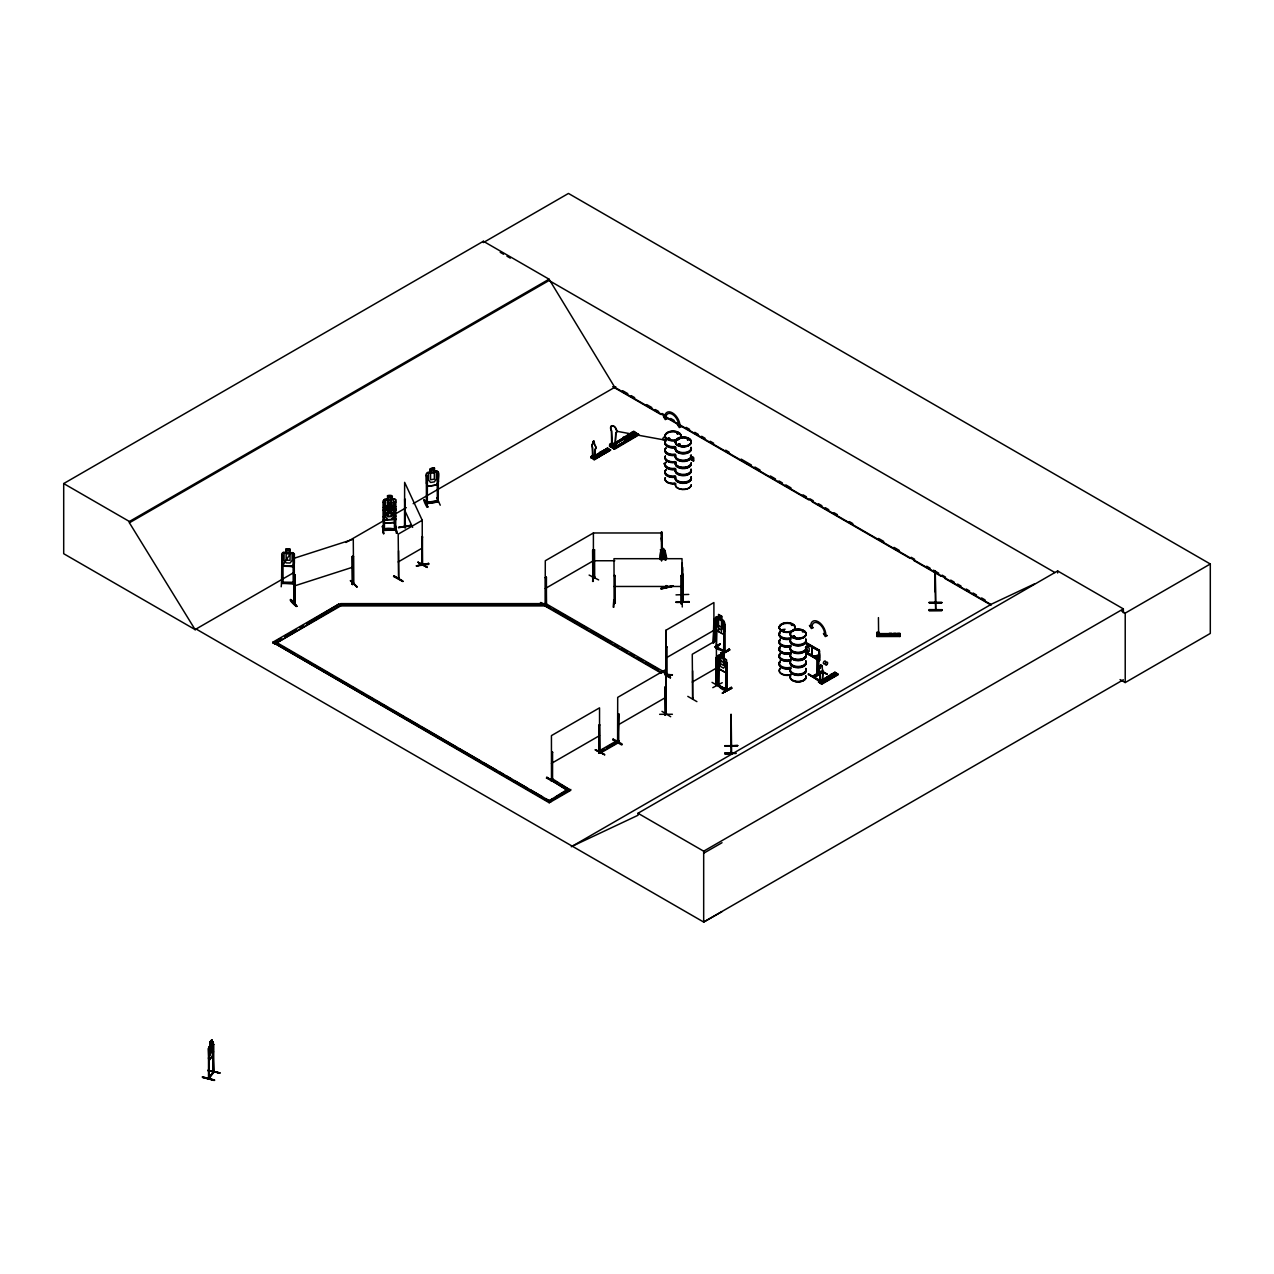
<?xml version="1.0" encoding="UTF-8"?>
<svg xmlns="http://www.w3.org/2000/svg" width="1274" height="1274" viewBox="0 0 1274 1274"><rect width="100%" height="100%" fill="white"/><g stroke="black" fill="none" stroke-linecap="round" stroke-linejoin="round"><path stroke-width="1.5" d="M713.902 642.367L713.902 602.554L665.808 630.327L665.808 697.372L617.699 725.145M672.401 674.71L665.108 674.726M681.877 571.707L681.909 569.032L682.163 571.676M682.418 584.209L682.211 578.476M676.016 594.878L688.756 594.432M682.211 579.129L682.259 563.012L682.275 566.611M594.066 441.138L594.799 445.199A2.835 1.64 60 0 1 595.229 449.069L594.799 457.764L592.506 456.697L593.875 456.363L592.537 456.777L592.378 447.445A2.835 1.64 60 0 1 592.808 444.037L593.668 440.772M594.799 445.199L594.926 445.12A2.835 1.64 60 0 1 595.34 449.005L594.926 457.684L592.283 456.012L592.283 458.035M822.797 673.261L822.383 681.94L822.797 673.261A2.835 1.64 60 0 0 822.383 669.376L822.256 666.222M612.635 444.642L611.647 444.546L611.424 430.899A4.252 2.484 59.5 0 1 611.424 425.994A4.252 2.484 59.5 0 1 615.708 428.414A4.252 2.484 59.5 0 1 615.708 433.335L615.087 446.362L615.899 433.224A4.252 2.484 59.5 0 0 615.899 428.319A4.252 2.484 59.5 0 0 611.6 425.882A4.252 2.484 59.5 0 0 611.6 430.787L612.316 444.881L613.431 443.352M877.404 632.716L877.706 632.971M286.156 552.582L283.162 552.359L281.825 553.617L281.665 583.428L281.793 555.353L282.939 555.4L283.051 583.428L281.697 582.075M281.825 562.789L283.115 566.229L292.94 566.468L294.374 563.108M282.939 555.4L281.761 555.607M281.188 586.788L281.92 579.431M282.955 582.473L294.39 582.537L281.888 582.409M286.013 549.126L286.013 552.534L284.054 553.728L284.054 560.098L286.14 562.901L290.042 563.028L292.128 560.369L292.128 553.983L290.042 552.789L290.201 549.174L286.013 549.126L290.042 549.365M286.013 552.454L286.156 549.158M352.277 556.451L352.5 584.447L353.455 584.225L353.503 556.34L352.277 556.451L352.452 584.511L353.615 584.081L353.28 539.252L293.848 558.346L294.007 603.271L294.23 553.983L292.893 552.677L290.058 552.709M293.084 555.99L294.262 555.767L293.084 555.99L293.211 583.842L292.956 582.744M292.924 566.548L282.844 565.481L290.822 552.725L294.374 554.079L294.374 563.251M294.358 554.015L292.893 552.677M294.405 583.094L294.023 587.346L295.027 583.619M666.716 586.581C665.999 584.893 666.78 586.311 666.7 586.295M806.028 642.876L819.214 650.393M592.299 456.347L593.509 455.837L592.888 456.984M611.584 444.308L612.651 444.18M613.558 444.1L613.144 443.432M820.265 680.491L819.835 671.685A2.835 1.64 60 0 1 820.376 668.213L820.52 665.219M820.822 680.268L819.994 680.635M820.886 680.523L821.3 680.475M208.395 1057.866L209.047 1060.621L212.901 1055.366L213.459 1051.337M715.542 646.157C714.188 650.887 726.037 639.134 716.689 645.918M716.084 646.045L716.418 647.749L716.721 646.412M718.839 684.695C715.59 683.74 723.951 693.056 726.865 689.25L726.148 688.868L726.865 689.25M718.074 684.265L718.504 684.982M723.982 651.571L724.906 652.049L724.826 624.324L724.014 623.862L723.696 651.826M724.205 650.616L724.922 651.141L723.696 650.807M718.839 657.973L718.616 685.985L718.839 665.904M725.782 689.043L726.562 690.588L726.578 660.728C726.1 654.056 725.527 679.934 726.467 669.901M725.702 690.11L725.782 662.289L726.913 662.576L727.008 690.397L718.026 685.285L718.026 665.442M202.566 1077.533C238.955 1086.037 177.978 1070.287 214.255 1080.495M202.773 1077.231L214.478 1080.145M402.823 580.96L393.777 575.768L402.791 581.406M687.801 696.368L696.894 701.624M818.704 650.616C818.035 647.877 821.204 654.199 819.532 660.633L806.394 652.941M818.338 649.995L819.596 651.269L806.076 643.864M818.752 659.852L818.895 651.014L818.577 674.472L817.781 674.01M410.929 525.764L398.619 527.691M682.641 594.751L682.131 594.608M682.434 572.456L682.275 570.402L682.434 602.315L682.848 600.484M682.291 601.662L682.689 594.974L682.975 601.567M627.572 438.766C625.98 435.565 623.273 440.852 627.429 438.957C626.999 434.944 622.636 440.501 627.429 438.67M661.493 557.232L662.193 554.556L661.556 557.327M666.382 674.026L666.031 675.204L666.923 674.679L666.62 646.73L666.382 675.554C661.079 669.567 678.723 682.721 665.378 675.379M666.302 674.599L666.557 673.484M666.302 712.516C664.853 713.122 667.847 713.456 665.283 713.95M602.777 452.111L602.554 453.289L601.392 452.429M602.984 452.381L601.392 452.62L603.255 452.573M677.864 433.208L677.195 433.877M677.593 433.256L677.688 432.985M677.195 433.303L678.357 433.701M678.676 445.056L679.058 443.814L680.3 444.658M679.934 444.323L679.679 445.279L678.071 444.881M687.355 439.721L688.661 439.514M687.785 439.912L688.135 438.973M782.077 630.821C781.679 628.305 782.252 631.506 783.813 629.977M782.204 629.85L783.383 629.77M791.52 625.375L792.157 625.375M795.103 636.92L793.909 635.885L793.256 636.968M803.05 631.729L802.254 631.665M829.103 677.418L829.517 676.303M889.809 634.022L889.65 634.134M731.069 745.194L731.18 746.946L731.69 745.274M731.053 751.819L731.626 753.491L731.18 718.44M935.116 601.933L935.259 603.621L935.769 601.933M935.259 575.1L935.689 610.166L935.259 570.848L935.259 592.06M592.856 456.793L593.493 455.853L592.426 455.917L592.426 457.955M611.998 444.913L613.399 444.116M209.063 1046.83C206.834 1053.184 211.803 1038.995 213.395 1042.291M663.834 463.513L663.834 463.895M540.765 602.841L549.89 608.128L540.367 603.143M540.765 602.459C557.98 612.89 548.568 604.895 540.319 603.239M555.958 782.969L546.498 778.032M546.896 777.347C574.606 792.635 529.745 768.111 554.461 782.045M621.808 745.019C607.348 737.248 612.523 737.694 622.285 744.175M670.331 677.657L665.808 674.615M808.608 673.93C837.289 690.651 788.924 663.181 817.685 679.631M817.191 679.902L817.669 679.074M293.896 601.885L294.963 601.615M294.66 602.634L294.055 603.223L295.058 602.889L295.058 575.115L293.848 575.227L295.058 575.115M352.165 584.256L353.615 583.062L352.388 583.46M352.277 583.205L352.564 584.447M682.928 602.22L682.864 573.794M611.6 444.196L615.278 446.25M405.164 525.987L404.861 527.691L405.228 525.971M422.665 537.102L421.837 537.405L422.108 565.385L422.363 536.45L422.602 565.194L421.853 563.235L422.522 564.286M421.837 564.398L422.108 564.908M422.777 563.841L421.79 564.079M819.564 659.598L809.675 653.896M670.411 677.704L665.856 674.886M213.427 1071.991L208.474 1078.664L209.414 1077.103M212.917 1072.597L213.427 1070.972M213.984 1072.055L213.491 1044.202L212.981 1072.66M731.117 753.332L731.18 751.74M724.492 631.49L723.473 634.436L716.45 630.471L715.622 626.49L716.45 630.471M612.826 444.467L613.686 443.798M437.03 484.789L438.352 481.19M426.392 483.149L427.634 486.349L437.125 484.884L438.527 481.269M290.599 599.879L296.364 606.551C285.71 597.888 291.013 596.885 296.969 606.344M290.631 599.433L296.874 606.297M394.43 519.41L384.732 519.744L383.347 516.543L384.652 519.951L394.43 519.41L395.864 515.922M383.363 519.696L384.668 523.104L394.446 522.563L395.72 518.996M394.446 522.563L395.864 518.996M394.414 512.658L395.832 509.106L394.414 512.658L384.621 513.151L383.331 509.807M426.042 503.533L427.284 503.644M437.237 500.746C437.826 503.835 435.835 499.886 438.367 500.618M436.998 501.845L438.367 501.637M294.23 563.092L292.829 566.42L283.226 566.038L281.984 562.694M812.605 676.605L818.625 673.086M424.369 499.583L427.746 506.638L427.061 507.323C421.439 497.624 424.385 497.306 427.746 507.211M424.338 500.029L427.666 507.084M382.471 526.098L383.649 533.965L382.55 526.051M382.439 526.544L383.57 533.408M723.696 651.922L724.078 650.616M723.584 651.81L724.014 631.793M593.302 580.848L592.601 581.438L593.222 574.064M593.19 581.342L593.238 577.17L593.302 581.438M613.702 599.688L613.893 607.157M613.192 607.125L613.813 599.783M546.419 577.329L545.288 577.616L546.419 577.329L546.419 605.214C546.546 601.71 544.508 606.918 546.196 604.863M594.687 577.154C594.114 574.574 590.515 579.447 593.827 577.791L593.397 549.842L592.585 550.32L592.808 578.332L593.811 577.743M551.945 780.452L551.339 779.322L552.343 778.732M551.753 752.679L552.566 752.217L551.753 752.679L552.056 779.799M599.927 752.727L599.544 724.731L598.732 725.209L599.13 753.205L599.943 751.612L599.051 752.138M666.206 714.475L664.885 714.698M819.564 651.221L808.034 644.628M398.603 577.998L398.141 577.727M422.554 564.159L422.427 563.235M716.307 640.376L692.26 654.263L692.642 698.63M816.937 657.066L816.873 674.535L817.765 674.933L817.685 657.368L816.682 656.779L818.067 657.145L818.067 655.983L817.064 655.409L817.064 656.572M817.064 655.409L818.497 656.97M816.968 674.487L817.781 674.854M818.418 674.487L818.322 655.839L817.319 655.266M668.993 438.813C669.264 436.17 666.429 441.059 669.901 438.782M668.133 438.606L669.535 438.272M678.325 444.562L679.806 444.435L678.676 444.292M688.247 439.626L687.355 439.498M784.02 630.662L783.144 629.547M791.52 625.12L792.444 625.375M793.686 635.901L792.715 636.92M793.256 636.172L794.721 637.08L793.686 636.14M393.618 513.215L391.548 516.066L387.662 516.288L385.576 513.661M391.564 519.298L393.65 516.448L393.618 506.845L391.548 505.826M210.003 1041.941L211.787 1039.759L212.44 1049.728L210.067 1055.652L209.223 1054.028L210.003 1041.941L210.003 1045.365M210.337 1042.18L211.739 1039.95M210.337 1043.326L211.341 1040.842M208.984 1050.222L208.872 1078.775L213.921 1072.119M213.889 1044.314L213.029 1044.823M208.952 1060.43L212.774 1055.334M219.845 1073.011L207.885 1070.494L219.876 1073.042M212.981 1071.944L209.446 1077.294M383.076 530.175L395.752 529.506M436.998 501.112L426.424 502.768C426.551 505.762 425.15 501.112 427.411 502.306M426.169 503.517C426.583 503.103 443.209 501.892 437.157 501.112M667.082 586.088L667.098 587.203L666.541 586.454M430.437 468.721C441.409 467.892 426.217 466.284 430.564 472.224L427.65 472.479L426.36 473.912L426.424 503.787M427.682 472.558L426.392 473.992L426.519 483.101M593.302 576.899L594.544 576.596L594.687 577.87L594.544 549.842L593.397 549.842L594.544 549.842M615.246 602.618L614.036 602.299M682.116 602.618L680.905 602.299M808.544 674.424L817.223 679.838M819.835 680.73L823.354 682.705L823.354 681.51L823.115 682.338L819.739 680.268L819.739 682.291M716.673 685.285L715.861 685.285L716.307 657.257L716.673 685.285L716.625 657.432M661.7 550.941L662.289 550.272L663.276 551.833M383.363 507.466L384.684 506.081L394.399 505.619L395.848 506.67M383.506 507.498L384.684 506.081M383.378 510.619L384.684 509.234L394.399 508.788L395.736 509.966M387.503 495.729L387.646 499.328L384.652 499.281L383.331 500.65L383.267 530.494L395.688 529.809L395.832 499.934L394.367 498.803L391.532 499.058L391.532 495.634C380.671 497.083 395.8 492.385 391.659 498.93M208.872 1077.756L209.047 1078.648M281.65 583.126L294.214 583.508M546.371 605.182L546.1 577.154M593.716 577.839L593.811 576.74L593.047 577.233M666.939 673.691L665.745 674.551M598.732 752.982L599.544 752.504L599.544 707.85L551.435 735.624L551.483 780.198M599.481 752.504L598.621 752.966L599.799 752.759M599.799 751.756L598.78 752.902M618.782 740.799C616.059 741.309 620.581 740.051 618.32 741.548L618.511 713.774L618.654 742.551L600.611 752.966L598.732 751.963M617.699 740.974L618.925 740.942M617.603 742.009L617.699 697.372L665.808 669.598M618.654 741.691L616.903 740.672L598.86 751.087L600.611 752.106L618.941 741.707L617.922 742.248L618.83 713.95M666.206 713.36L664.901 713.759M666.127 714.459L666.238 685.81L665.315 687.132L665.315 714.905L665.713 713.265M404.606 527.086L405.403 526.926M422.251 565.353L422.235 520.286L404.638 482.352L404.527 527.022L405.403 527.547M384.493 529.092L384.366 530.398L384.286 529.427M395.832 528.79C392.296 529.013 397.392 527.579 395.832 529.793M213.554 1072.644L212.806 1041.622M208.984 1077.995L209.382 1050.317M552.566 780.086L552.566 752.217M667.719 438.367L668.595 437.953M669.79 438.941L668.993 439.164M677.927 433.733L677.449 433.733M783.94 630.534L782.14 630.662M803.161 631.936L803.177 631.426M828.944 676.749L830.234 676.558M830.584 677.099L829.294 677.306M430.564 472.224L428.542 473.689L428.542 480.059L430.564 482.48L434.338 481.891L436.361 478.849L436.361 472.479L434.338 471.651L434.307 468.147M594.417 577.918L593.525 577.536M681.001 603.637L681.001 602.252L682.02 602.331M681.988 603.621L680.873 603.605L680.873 575.561L682.02 575.561L680.873 575.561M609.466 446.33L609.72 444.196L612.173 442.763M610.007 446.648L614.641 449.196L638.8 434.944L633.863 431.408L614.291 443.479M605.867 448.989C612.157 454.229 603.382 446.171 608.335 449.021L591.582 458.162L607.873 448.751M609.784 449.865L607.523 448.034M610.294 450.136L594.401 459.787L591.232 457.669L591.232 456.458L593.127 455.646L591.232 456.458M631.156 437.858L613.033 448.305L638.449 434.323L633.863 431.775L614.546 443.177M612.539 442.954L610.087 444.403L610.087 445.852L613.925 448.018L613.925 446.585L616.743 445.327L614.291 446.776L614.323 448.814M819.883 680.173L819.883 682.211C821.81 684.632 820.918 676.988 818.688 680.714L818.449 682.068L834.964 672.29L833.323 673.484M834.996 672.688L818.672 682.052L821.937 684.074L838.228 674.663L834.964 672.529L819.293 682.418M819.453 682.689L835.553 672.863L819.501 682.673M837.639 674.328L820.886 683.485M821.73 683.819L820.87 683.469L837.4 673.914M387.535 506.017L385.576 507.291L385.592 516.91L387.678 519.521M385.592 510.524L387.678 509.266L387.678 505.858M398.587 550.814L398.651 579.033M393.523 576.485L402.823 581.533M418.175 562.264L426.997 567.041M398.635 578.555L398.189 534.172L422.235 520.286M417.983 562.296L427.204 567.392M692.658 670.904L692.674 699.092M712.039 682.37L721.084 687.562M692.61 697.642L692.706 697.626M611.52 443.384C612.253 451.123 609.529 440.836 613.049 444.292M622.699 438.001C636.124 443.893 616.186 438.718 625.152 436.552L629.706 439.482L625.152 436.552M627.334 435.262C640.758 441.17 620.82 435.995 629.786 433.813L634.341 436.759L629.786 433.813M631.41 432.857C644.851 438.75 624.913 433.574 633.863 431.408M610.087 445.852L612.921 444.164L612.921 447.206L612.698 444.292L611.313 443.511M614.785 443.75L634.755 432.268L633.863 431.775M615.071 443.893L633.194 433.447M628.671 436.679L610.644 446.76M613.033 448.305L637.557 433.829L638.497 434.561L614.036 448.878M613.734 448.703L638.433 433.988M721.418 633.274L721.61 616.075L721.61 619.498M724.492 651.332L724.492 652.352L724.492 622.381L723.536 620.581L716.529 616.855M593.047 578.253L592.904 550.495L593.716 550.034M598.637 579.909L589.114 575.068M593.397 577.616L592.904 578.269M666.62 646.73L665.808 647.861L666.923 646.905M713.106 642.829L713.902 619.419L714.22 642.542M713.408 643.02L714.22 619.61M715.94 619.26L716.768 619.737L715.94 619.26L715.94 641.093M724.826 624.324L723.696 624.053M717.055 646.061L720.113 644.278M716.545 647.017L723.919 650.855L715.924 646.969M715.781 648.148L719.189 649.533L714.618 646.889M599.178 753.125L599.051 725.384L599.847 724.906M618.511 713.774L618.017 714.427M665.458 714.873L664.996 686.941L666.238 685.81M729.254 649.055L729.747 649.915L720.288 654.868L729.269 649.055L720.415 654.868M720.288 654.868L729.333 649.581M720.781 655.091L729.747 649.851M718.026 657.511L718.52 658.164M726.913 662.576L725.782 662.289M546.466 778.127L546.96 777.251M595.245 749.956L604.832 754.829L595.754 749.653M612.73 739.86L613.224 739M661.97 711.354L670.681 716.721M551.435 780.277L552.566 780.022M617.699 742.009L618.83 741.723L618.161 742.169M712.787 687.657L722.247 682.705M725.989 689.107L718.616 685.269L726.594 689.521M731.356 687.307L722.358 693.12L731.833 688.135L722.422 693.008L731.372 687.339L731.833 688.167L722.485 693.12M196.18 629.053L195.193 629.627L63.7 553.712L63.7 483.563L483.372 241.264L549.062 279.197L614.769 387.28L990.965 604.481M63.7 483.563L129.407 521.496L549.062 279.197M722.024 911.579L703.678 922.058L196.085 629.006L195.097 629.579L129.407 522.786L549.062 280.503L1054.936 572.567M195.097 629.579L294.294 572.313M345.987 542.469L383.888 520.572M395.943 513.613L406.279 507.641M413.174 503.676L615.756 386.723M592.808 441.537L592.92 443.957A2.835 1.64 60 0 0 592.506 447.365L592.999 456.251M398.189 561.945L422.235 548.059M599.974 452.381C608.861 456.379 595.643 452.811 601.631 451.426L604.64 453.401L601.631 451.426M603.112 450.821L604.752 449.626L607.762 451.601L604.752 449.626M595.898 458.449L595.898 457.255L594.003 459.548L610.564 450.152L607.523 448.273L590.993 457.828L608.096 448.607M591.423 458.099L607.523 448.273M550.989 780.054L569.032 791.329L550.989 780.054L552.757 779.035L570.784 790.31L549.237 802.763L272.747 642.255L338.948 604.035L340.699 605.054L544.794 605.054L661.62 672.497M272.747 643.131L281.236 638.226M284.628 636.267L296.508 629.404M299.916 627.445L303.308 625.486M306.7 623.527L338.948 604.035M593.35 458.481L593.222 456.251M591.47 456.602L594.018 459.038L595.898 457.255M340.699 605.054L274.499 644.134M609.943 449.658L593.429 459.213L610.533 449.993M593.859 459.484L610.517 449.77M279.691 645.106L276.251 643.131L340.699 605.914L544.794 605.914L661.62 673.357M690.54 459.325L693.597 460.965L693.597 457.557L690.54 455.901M661.429 532.978L593.397 532.978L545.288 560.751L545.208 605.453M545.288 588.524L593.397 560.751L614.785 560.751M544.794 605.054L546.546 604.035L666.796 673.468M665.808 658.101L713.902 630.327M717.788 664.789L718.584 668.786L717.692 655.68L718.743 654.947L725.591 659.024M723.616 657.878L723.712 654.406L724.986 666.318L723.521 668.197L720.75 666.589L719.269 663.006L719.269 656.636L720.75 656.349L720.845 652.877M551.435 763.397L599.544 735.624M692.26 682.036L716.307 668.149M600.5 751.007L603.78 749.112M607.061 747.217L616.903 741.548L618.654 742.551M550.989 780.914L552.757 779.895M809.293 644.66L812.239 647.415L812.143 655.489L809.293 654.916M552.518 798.846L549.237 800.725L567.28 789.45L567.28 790.31M555.798 796.951L565.64 791.265M272.747 642.255L549.237 801.887L570.784 789.45M814.612 656.078L816.841 657.368C817.319 662.273 811.156 652.081 817.685 657.655L818.688 657.066L816.809 657.113M817.319 656.428L818.322 657.002M818.338 660.314L819.628 660.362L818.242 659.422M820.249 665.792L820.376 668.213M819.835 671.685L820.504 681.128M812.175 676.462L821.698 670.952M817.51 673.962L812.685 676.16M821.252 672.497L813.688 677.322L821.316 672.99M821.252 672.879L813.799 677.322M814.182 677.593L823.163 672.306M822.192 671.828L827.208 674.137L822.192 671.255M818.688 680.714L820.583 679.902M827.431 676.876L829.087 675.682L832.097 677.657L829.087 675.682M830.568 674.838C839.439 678.835 826.221 675.268 832.209 673.882L835.218 675.857L832.209 673.882M821.459 683.294L823.354 681.51M821.284 683.708L837.974 674.026L834.964 672.29M838.021 674.408L821.539 683.867L821.459 682.323M571.293 846.764L991.952 603.908L1034.568 583.858M572.281 846.207L637.987 815.28L637.987 813.258L1057.643 570.959L1123.35 608.892L1123.35 612.826M637.987 813.258L703.678 851.191L1123.35 608.892M1121.789 611.154L1125.213 613.128L1210.3 564L1210.3 633.433L1125.213 682.561L1120.053 679.583M1123.35 679.775L703.678 922.058L703.678 851.191M703.678 853.214L722.024 842.719M405.403 527.643L404.638 499.233L405.371 499.806M293.928 602.921L294.851 602.666M294.979 602.968L294.851 574.893M353.28 582.887L352.388 583.763M545.909 603.908L545.75 604.529M545.686 605.612L545.606 577.807M666.382 713.647L665.713 714.284L665.808 630.327M677.688 433.845L677.306 433.478M793.033 636.22L794.673 636.745M665.761 714.22L664.901 714.778M817.51 674.902L817.876 657.543M352.5 556.674L353.503 556.34M350.382 580.769L357.261 586.964L350.971 580.514M293.848 586.12L353.28 567.01M820.552 665.139L821.889 665.585M427.284 502.641L427.523 503.564M438.24 501.956L438.352 472.081M612.03 443.957L612.38 444.037M662.289 550.272L666.573 557.471M666.509 557.455L665.06 550.607L665.697 559.525M665.936 559.812L662.066 554.588M661.302 589.002C697.754 580.514 636.044 594.003 673.038 586.183M679.631 445.12L677.959 444.722M782.714 629.483L783.813 629.802M718.616 618.033L717.119 618.32L717.119 624.706L718.616 628.289L721.418 629.866L722.899 627.971L722.899 621.585L721.418 619.61M383.394 529.443C409.336 531.178 382.869 525.366 383.394 530.446M384.461 530.414L384.366 502.338L383.219 502.386L384.366 502.338M394.542 528.567L394.685 529.888M416.359 565.863L428.653 563.442L416.375 565.927L428.828 564.366L428.637 563.427M434.307 471.571C440.82 468.673 438.192 477.75 438.383 481.269M427.746 472.67L437.03 471.237M427.284 475.568L426.169 475.743L427.395 475.823L427.3 503.692L427.124 502.274L436.998 500.825M437.125 474.055L438.352 474.119L437.125 474.055L437.38 502.083M427.634 486.349L437.125 484.884M426.28 503.771L438.352 501.892M806.808 651.762L809.181 651.428L809.181 648.243L806.808 645.154M613.941 602.268L615.278 602.873M595.324 749.813L604.322 754.542M678.739 443.973L679.934 444.148M783.176 630.678L782.363 630.773M890.223 634.07L891.418 634.595L890.223 634.93M438.176 500.618L438.176 501.637M391.564 502.482L387.519 502.513L391.675 502.274L391.691 508.852M387.662 507.179L391.548 506.956M391.564 510.189L387.678 510.412L387.678 516.782L391.564 516.575L391.532 500.284L387.646 500.475L387.662 513.549L391.548 513.342M394.43 522.483L384.668 523.104M724.46 652.288L715.542 647.272M726.084 689.887L726.084 672.019M394.319 498.994L384.732 499.472L383.474 500.682L383.522 519.76M394.51 501.829L395.688 502.036L394.51 501.829L394.414 529.873M387.646 506.845L391.532 506.654M384.716 512.944L394.303 512.466M395.354 525.461L396.994 533.233M682.131 574.701L682.052 569.032L682.068 595.627M682.211 565.417L682.402 570.481M682.259 571.214L682.354 568.841M676.287 601.822C715.59 601.073 649.342 603.223 689.043 601.662M661.429 560.751L661.62 531.911L661.747 560.767M662.034 536.163L662.05 552.693M661.509 537.739L661.668 539.38M661.668 539.3L661.461 541.37M662.114 543.377L661.668 542.708L662.114 551.308M660.282 549.858C662.209 548.696 658.451 556.467 660.282 559.668M615.135 575.561L613.988 575.561L615.135 575.561L615.278 603.335M682.275 606.997L682.195 599.64M614.116 602.252L614.132 603.669L615.278 602.315M680.873 603.335L682.147 603.335M665.108 674.312L672.401 674.87L665.108 674.487M672.401 714.268L659.645 714.316M613.988 586.47L682.02 586.47M929.096 602.363L941.852 602.395M929.096 602.602L941.852 602.618M340.699 604.481L544.794 604.481M941.852 609.689L929.096 609.609L929.096 610.58L941.852 610.58L941.852 609.593M929.096 610.071L941.852 610.198M929.096 610.549L941.852 610.469M876.926 632.414L879.267 632.414L879.267 636.076M876.735 633.114L879.267 632.605M876.91 633.608L899.954 633.608M876.91 633.783L899.954 633.783M876.91 634.086L899.954 634.086M876.91 634.261L899.954 634.213M876.926 634.675L899.954 634.563M876.926 634.866L879.267 634.866M876.926 634.978L877.133 632.207L876.926 636.538L899.97 636.49M876.926 635.583L899.97 635.71M876.926 636.013L899.97 636.013L876.926 636.236M731.18 735.385L731.037 714.188L731.053 753.332M725.033 745.688L737.789 745.688M725.033 745.959L737.789 745.545L725.033 746.134M725.033 753.014L735.958 752.918M725.033 753.396L735.958 753.491M725.033 753.874L732.311 753.794L725.033 753.905L725.033 752.918M283.226 552.566L292.829 552.868M819.166 660.808L818.242 660.139M350.477 580.641L356.752 587.043M808.019 646.109L808.226 647.351L805.455 647.526L808.321 652.145L805.885 649.199M681.893 602.252L682.02 603.653L682.02 558.697L613.988 558.697L614.132 603.637M615.008 603.255L613.988 603.589M890.478 634.054L891.386 634.739L890 634.882M793.909 636.013L794.785 637.239L792.794 636.793M616.791 431.265L663.228 439.769M436.791 497.608L440.247 505.205M830.011 676.303L830.584 677.29L828.944 677.099M219.638 1072.851L207.885 1070.494M207.933 1070.351L219.59 1072.851M404.893 527.627L405.068 499.153M395.434 525.923L397.058 533.296M294.963 602.634L294.66 601.631M716.084 647.065L724.779 652.017M716.307 647.654L716.768 629.643M819.532 650.329L806.394 642.733M819.182 660.696L819.214 650.504M682.386 602.22L682.179 595.038M391.564 509.059L393.65 510.078M391.532 499.137L393.618 500.172L393.618 506.558L391.532 509.393L387.646 509.584L385.56 506.956L385.56 500.571L387.503 499.137M613.813 445.136L616.377 446.585L616.377 445.136M611.52 446.426L612.921 447.206M721.61 616.075L718.52 614.45L718.616 631.697M721.418 619.498L723.505 620.677M718.616 619.164L721.418 620.741M718.616 625.55L721.418 627.127M715.733 647.909L718.759 649.644M552.566 779.003L552.104 779.831L552.247 752.026M417.952 562.248L427.22 567.456M398.189 577.807L398.953 578.014M1210.3 564L568.459 193.441L483.372 242.57L483.372 241.264M500.204 252.3L503.58 254.243M506.956 256.185L510.317 258.128M622.62 390.688L627.779 393.65M631.203 395.641L634.643 397.631M646.666 404.559L651.826 407.537M655.266 409.527L658.69 411.502M662.13 413.493L665.569 415.483M670.713 418.445L674.153 420.436M686.176 427.379L689.616 429.354M694.776 432.332L698.2 434.323M701.64 436.297L705.079 438.288M710.223 441.266L713.663 443.241M725.686 450.184L729.126 452.174M741.149 459.118L751.453 465.058M754.893 467.048L760.037 470.026M770.356 475.966L775.5 478.944M778.94 480.935L782.379 482.91M785.819 484.9L790.963 487.878M802.986 494.822L806.426 496.796M809.866 498.787L813.29 500.762M818.449 503.74L821.889 505.73M825.313 507.705L828.753 509.696M833.913 512.674L837.352 514.648M849.376 521.592L852.8 523.582M878.566 538.456L883.726 541.434M894.029 547.374L899.189 550.352M911.213 557.295L914.652 559.286M926.676 566.229L930.1 568.204M933.539 570.195L938.699 573.157M942.123 575.147L945.563 577.138M950.722 580.1L954.146 582.091M957.586 584.081L961.026 586.056M966.186 589.034L969.61 591.009M973.049 592.999L976.489 594.99M981.633 597.952L985.073 599.943M612.698 386.675L660.856 414.48M666.015 417.458L808.767 499.87M812.207 501.845L910.225 558.442M913.665 560.433L941.183 576.326M944.623 578.3L991.061 605.118M690.444 455.965L693.406 457.669L693.406 460.854M690.444 459.15L693.597 460.965M603.112 450.582L606.121 452.318M806.076 652.177L817.574 658.817M818.338 659.263L819.214 659.757M806.028 653.021L817.574 659.757M833.323 673.245L836.333 674.981M822.256 671.653L826.842 674.28M827.431 676.637L830.441 678.373M723.712 654.406L720.654 652.75L720.75 656.349M717.676 658.929L726.578 664.041M718.775 668.643L725.591 672.576L718.584 668.786M549.986 606.886L546.546 604.911L544.794 605.914L544.794 603.621L340.699 603.621L340.699 605.914M553.41 608.876L587.776 628.703M591.216 630.694L611.823 642.59M615.262 644.58L618.702 646.571M622.142 648.546L627.286 651.524M630.726 653.498L634.165 655.489M637.589 657.48L642.749 660.442M646.189 662.432L658.212 669.376M661.652 671.366L666.796 674.328M554.381 780.851L557.662 782.746M560.942 784.641L569.144 789.37M283.131 647.096L295.138 654.024M298.578 656.014L310.601 662.958M314.025 664.932L332.928 675.841M336.352 677.816L348.375 684.759M351.815 686.75L356.959 689.712M360.399 691.702L363.823 693.677M367.262 695.668L372.422 698.646M375.846 700.62L379.286 702.611M382.71 704.586L387.869 707.564M391.309 709.554L403.317 716.482M406.756 718.472L418.78 725.416M422.204 727.39L456.554 747.217M459.994 749.208L480.601 761.104M484.024 763.078L496.048 770.022M499.488 771.996L502.912 773.987M506.351 775.962L511.495 778.94M514.935 780.93L526.958 787.858M530.382 789.848L542.406 796.791M545.845 798.766L550.989 801.744L276.251 642.255L276.251 643.131M821.252 665.203L822.224 666.62M394.335 505.746L395.72 506.797M394.383 498.882L395.832 499.934M281.793 583.412L294.374 583.795L294.262 563.697M666.764 586.566L666.143 585.53M592.76 456.602L592.888 455.519M662.098 554.763L665.888 559.859M665.06 550.607L663.276 548.409L662.512 558.426M663.611 549.54L664.598 552.008L663.611 550.671M682.211 586.613L682.275 588.317M434.434 471.428L434.434 468.02M430.437 472.144L430.405 468.641M404.638 510.126L412.633 527.372M661.047 588.126L672.799 585.706M389.717 503.262L389.653 503.756M208.904 1060.589L208.395 1048.757M395.864 509.823L394.399 508.788M391.691 505.778L387.551 505.746M664.996 713.663L665.219 714.953M395.258 525.429L396.357 533.344M682.211 586.82L682.211 590.228L681.972 587.792M682.211 568.841L682.275 570.481M666.254 674.965L666.254 647.192M661.62 531.911L661.62 535.526M661.493 531.911L661.524 539.38M594.544 577.616L593.397 577.87L593.397 532.978M661.509 537.771L661.524 540.128M1125.213 613.128L1125.213 682.561M1057.643 570.959L1057.643 572.981M941.852 602.793L929.096 602.793M899.97 636.538L899.954 633.369L897.613 633.369L897.613 636.076M896.052 636.076L896.052 633.369L893.711 633.369L893.711 636.076M891.641 636.06L891.641 633.369L889.3 633.369L889.3 636.06M878.439 617.619L878.614 634.914M820.345 679.759L820.345 680.969M818.927 680.857L818.927 681.813M814.866 655.935L814.866 657.527M812.048 647.495L812.048 655.362M806.808 646.874L806.808 650.058M724.396 622.445L724.396 631.554M718.711 614.562L718.711 617.97L716.577 616.648L715.526 617.396L715.638 641.268M718.202 684.265L718.345 685.938M717.788 655.632L717.708 685.571M716.45 619.912L716.37 685.476M682.625 567.249L682.641 595.77M664.869 560.003L664.869 555.225L663.34 553.155L663.34 559.525M663.467 548.568L663.467 551.976M618.32 740.528L618.208 742.201M616.743 445.327L616.743 447.142M616.903 740.672L616.903 741.548M600.611 752.106L600.611 752.966M595.659 457.111L595.659 458.083M549.237 801.887L549.237 802.763M213.268 1042.259L213.268 1051.369M211.787 1039.759L211.739 1043.358M208.522 1048.789L208.522 1078.6M129.407 521.496L129.407 522.786M664.295 439.466A1.593 0.908 -60.4 0 1 662.91 439.243A1.593 0.908 -60.4 0 1 663.913 437.141A1.593 0.908 -60.4 0 1 665.124 437.715M665.745 440.947A1.593 0.908 -60.4 0 1 665.745 438.431M675.093 455.073A8.074 4.65 0 0 1 666.605 453.401A8.074 4.65 0 0 1 666.015 448.241M675.077 461.618A7.978 4.602 0 0 1 665.315 455.981M675.093 447.397A8.074 4.65 0 0 1 666.605 445.741A8.074 4.65 0 0 1 666.015 440.581M675.093 454.675A8.074 4.65 0 0 1 666.605 453.003A8.074 4.65 0 0 1 666.015 447.843M675.093 447.015A8.074 4.65 0 0 1 666.605 445.343A8.074 4.65 0 0 1 666.015 440.183M675.061 447.795A7.963 4.586 0 0 1 665.315 442.158M675.061 446.505A7.963 4.586 0 0 1 665.315 440.884M675.061 455.455A7.963 4.586 0 0 1 665.315 449.818M675.061 454.165A7.963 4.586 0 0 1 665.315 448.544M675.077 461.952A7.978 4.602 0 0 1 665.315 456.315M675.093 476.906A8.074 4.65 0 0 1 666.605 475.25A8.074 4.65 0 0 1 666.015 470.074M675.061 462.542A7.915 4.57 0 0 1 665.362 456.952M675.061 483.244A7.915 4.57 0 0 1 665.362 477.654M675.077 462.175A7.978 4.602 0 0 1 665.315 456.538M675.093 469.246A8.074 4.65 0 0 1 666.605 467.59A8.074 4.65 0 0 1 666.015 462.414M675.093 476.508A8.074 4.65 0 0 1 666.605 474.852A8.074 4.65 0 0 1 666.015 469.692M675.093 468.848A8.074 4.65 0 0 1 666.605 467.192A8.074 4.65 0 0 1 666.015 462.032M675.061 469.628A7.963 4.586 0 0 1 665.315 464.007M675.061 468.338A7.963 4.586 0 0 1 665.315 462.717M675.061 477.288A7.963 4.586 0 0 1 665.315 471.667M675.061 476.014A7.963 4.586 0 0 1 665.315 470.377M675.061 483.69A7.963 4.586 0 0 1 665.315 478.068M675.077 483.451A7.978 4.602 0 0 1 665.315 477.814M789.243 646.651A8.074 4.65 0 0 1 780.755 644.994A8.074 4.65 0 0 1 780.182 639.819M791.138 646.571A7.947 4.586 0 0 1 781.551 645.838A7.947 4.586 0 0 1 780.277 640.312M791.122 652.527A7.931 4.57 0 0 1 781.551 651.81A7.931 4.57 0 0 1 780.293 646.284M791.122 631.856A7.931 4.57 0 0 1 779.274 628.289A7.931 4.57 0 0 1 789.864 623.591A7.931 4.57 0 0 1 792.762 631.124M791.138 652.75A7.978 4.602 0 0 1 781.519 652.017A7.978 4.602 0 0 1 780.261 646.459M791.122 652.973A7.931 4.57 0 0 1 781.551 652.256A7.931 4.57 0 0 1 780.293 646.73M789.243 638.991A8.074 4.65 0 0 1 780.755 637.318A8.074 4.65 0 0 1 780.182 632.159M781.456 631.203A8.074 4.65 0 0 1 783.128 630.455M791.138 645.281A7.947 4.586 0 0 1 781.551 644.548A7.947 4.586 0 0 1 780.277 639.022M791.138 638.911A7.947 4.586 0 0 1 781.551 638.178A7.947 4.586 0 0 1 780.277 632.637M789.243 646.252A8.074 4.65 0 0 1 780.755 644.596A8.074 4.65 0 0 1 780.182 639.437M789.243 638.592A8.074 4.65 0 0 1 780.755 636.936A8.074 4.65 0 0 1 780.182 631.761M781.456 630.805A8.074 4.65 0 0 1 783.128 630.057M791.138 637.621A7.947 4.586 0 0 1 781.551 636.889A7.947 4.586 0 0 1 780.277 631.363M781.551 630.407A7.947 4.586 0 0 1 785.102 629.229M789.243 668.5A8.074 4.65 0 0 1 780.755 666.828A8.074 4.65 0 0 1 780.182 661.668M791.138 668.404A7.947 4.586 0 0 1 781.551 667.687A7.947 4.586 0 0 1 780.277 662.146M791.122 674.376A7.931 4.57 0 0 1 781.551 673.643A7.931 4.57 0 0 1 780.293 668.117M791.122 653.689A7.931 4.57 0 0 1 781.551 652.973A7.931 4.57 0 0 1 780.293 647.447M791.122 674.822A7.931 4.57 0 0 1 781.551 674.089A7.931 4.57 0 0 1 780.293 668.579M791.138 653.291A7.978 4.602 0 0 1 781.519 652.575A7.978 4.602 0 0 1 780.261 647.017M789.243 660.824A8.074 4.65 0 0 1 780.755 659.168A8.074 4.65 0 0 1 780.182 654.008M791.138 667.13A7.947 4.586 0 0 1 781.551 666.398A7.947 4.586 0 0 1 780.277 660.872M791.138 660.744A7.947 4.586 0 0 1 781.551 660.012A7.947 4.586 0 0 1 780.277 654.486M789.243 668.102A8.074 4.65 0 0 1 780.755 666.429A8.074 4.65 0 0 1 780.182 661.27M789.243 660.442A8.074 4.65 0 0 1 780.755 658.769A8.074 4.65 0 0 1 780.182 653.61M791.138 659.47A7.947 4.586 0 0 1 781.551 658.738A7.947 4.586 0 0 1 780.277 653.196M825.042 663.228A1.593 0.924 -60 0 1 823.418 663.483A1.593 0.924 -60 0 1 824.294 661.27A1.593 0.924 -60 0 1 825.616 661.779M805.789 640.169A7.947 4.586 0 0 1 798.129 645.934A7.947 4.586 0 0 1 790.453 640.169M805.789 638.879A7.947 4.586 0 0 1 798.129 644.644A7.947 4.586 0 0 1 790.453 638.879M805.805 647.829A7.963 4.586 0 0 1 798.129 653.61A7.963 4.586 0 0 1 790.437 647.829M805.916 647.367A8.074 4.65 0 0 1 798.129 653.228A8.074 4.65 0 0 1 790.342 647.367M805.916 646.969A8.074 4.65 0 0 1 798.129 652.829A8.074 4.65 0 0 1 790.342 646.969M805.789 646.539A7.947 4.586 0 0 1 798.129 652.32A7.947 4.586 0 0 1 790.453 646.539M805.916 639.707A8.074 4.65 0 0 1 798.129 645.568A8.074 4.65 0 0 1 790.342 639.707M805.916 639.309A8.074 4.65 0 0 1 798.129 645.17A8.074 4.65 0 0 1 790.342 639.309M805.773 654.247A7.931 4.57 0 0 1 798.129 660.012A7.931 4.57 0 0 1 790.469 654.247M805.773 654.947A7.931 4.57 0 0 1 798.129 660.696A7.931 4.57 0 0 1 790.469 654.947M805.773 675.65A7.931 4.57 0 0 1 798.129 681.399A7.931 4.57 0 0 1 790.469 675.65M805.821 654.549A7.978 4.602 0 0 1 798.129 660.346A7.978 4.602 0 0 1 790.421 654.549M805.789 662.002A7.947 4.586 0 0 1 798.129 667.783A7.947 4.586 0 0 1 790.453 662.002M805.789 660.728A7.947 4.586 0 0 1 798.129 666.493A7.947 4.586 0 0 1 790.453 660.728M805.789 669.678A7.947 4.586 0 0 1 798.129 675.443A7.947 4.586 0 0 1 790.453 669.678M805.916 669.2A8.074 4.65 0 0 1 798.129 675.077A8.074 4.65 0 0 1 790.342 669.2M805.916 668.818A8.074 4.65 0 0 1 798.129 674.679A8.074 4.65 0 0 1 790.342 668.818M805.789 668.388A7.947 4.586 0 0 1 798.129 674.153A7.947 4.586 0 0 1 790.453 668.388M805.916 661.54A8.074 4.65 0 0 1 798.129 667.401A8.074 4.65 0 0 1 790.342 661.54M805.916 661.142A8.074 4.65 0 0 1 798.129 667.019A8.074 4.65 0 0 1 790.342 661.142M691.209 462.908A7.931 4.57 0 0 1 682.243 467.447A7.931 4.57 0 0 1 675.634 461.761A7.931 4.57 0 0 0 682.243 467.447A7.931 4.57 0 0 0 691.209 462.94M691.241 449.276A7.963 4.586 0 0 1 682.243 453.831A7.963 4.586 0 0 1 675.586 448.098M691.225 448.002A7.947 4.586 0 0 1 682.243 452.541A7.947 4.586 0 0 1 675.618 446.808M691.241 456.952A7.963 4.586 0 0 1 682.243 461.507A7.963 4.586 0 0 1 675.586 455.758M691.065 455.296A8.074 4.65 0 0 1 683.278 461.156A8.074 4.65 0 0 1 675.491 455.296M691.065 454.898A8.074 4.65 0 0 1 683.278 460.758A8.074 4.65 0 0 1 675.491 454.898M691.241 455.662A7.963 4.586 0 0 1 682.243 460.217A7.963 4.586 0 0 1 675.586 454.468M691.065 447.636A8.074 4.65 0 0 1 683.278 453.496A8.074 4.65 0 0 1 675.491 447.636M691.065 447.238A8.074 4.65 0 0 1 683.278 453.098A8.074 4.65 0 0 1 675.491 447.238M691.256 463.433A7.978 4.602 0 0 1 682.243 467.988A7.978 4.602 0 0 1 675.586 462.239M691.209 464.086A7.931 4.57 0 0 1 682.243 468.609A7.931 4.57 0 0 1 675.634 462.892M691.209 484.789A7.931 4.57 0 0 1 682.243 489.312A7.931 4.57 0 0 1 675.634 483.594M691.256 463.672A7.978 4.602 0 0 1 682.243 468.243A7.978 4.602 0 0 1 675.586 462.478M691.241 471.125A7.963 4.586 0 0 1 682.243 475.68A7.963 4.586 0 0 1 675.586 469.931M691.225 469.835A7.947 4.586 0 0 1 682.243 474.39A7.947 4.586 0 0 1 675.618 468.657M691.241 478.785A7.963 4.586 0 0 1 682.243 483.34A7.963 4.586 0 0 1 675.586 477.591M691.065 477.129A8.074 4.65 0 0 1 683.278 483.005A8.074 4.65 0 0 1 675.491 477.129M691.065 476.747A8.074 4.65 0 0 1 683.278 482.607A8.074 4.65 0 0 1 675.491 476.747M691.241 477.495A7.963 4.586 0 0 1 682.243 482.05A7.963 4.586 0 0 1 675.586 476.317M691.065 469.469A8.074 4.65 0 0 1 683.278 475.329A8.074 4.65 0 0 1 675.491 469.469M691.065 469.071A8.074 4.65 0 0 1 683.278 474.947A8.074 4.65 0 0 1 675.491 469.071M691.256 484.948A7.978 4.602 0 0 1 682.243 489.519A7.978 4.602 0 0 1 675.586 483.754M393.268 514.807L391.835 514.903L389.637 511.814C387.869 516.973 383.028 516.496 388.745 511.113C383.251 507.434 388.108 505.221 389.557 510.301C391.038 505.475 396.182 505.81 390.465 511.049L393.268 514.807M211.611 1044.473L210.067 1046.543L210.067 1052.913L211.611 1050.843L211.611 1044.473M827.097 635.599L825.281 636.57L823.45 633.497L824.708 634.229A8.95 5.16 60 0 0 818.386 623.273A8.95 5.16 60 0 0 812.064 626.919L813.306 627.652L811.363 628.544L809.42 625.407L810.678 626.123A10.718 6.195 60 0 1 818.258 621.744A10.718 6.195 60 0 1 825.839 634.882L827.097 635.599M667.13 418.636L665.283 419.608L663.451 416.55L664.725 417.267A10.718 6.243 59.6 0 1 672.369 412.84A10.718 6.243 59.6 0 1 680.013 425.93L681.272 426.647L679.313 427.57L677.354 424.433L678.612 425.15A8.95 5.207 59.6 0 0 672.242 414.225A8.95 5.207 59.6 0 0 665.856 417.904L667.13 418.636M666.605 558.745L666.605 558.745M410.961 525.334L398.491 527.436L410.945 525.334M433.67 468.912L431.249 469.278L431.249 470.424L433.67 470.042L433.67 468.912M434.338 472.781L430.564 473.371L430.564 479.741L434.338 479.167L434.338 472.781M390.847 503.007L388.347 503.15L388.347 504.281L390.847 504.154L390.847 503.007M390.879 506.24L388.379 506.383L388.379 507.53L390.879 507.386L390.879 506.24M390.847 496.319L388.347 496.446L388.347 497.593L390.847 497.465L390.847 496.319M689.043 602.14L676.287 602.363L689.043 602.204M289.357 549.906L286.841 549.827L286.841 550.973L289.357 551.053L289.357 549.906M290.042 553.919L286.14 553.792L286.14 560.178L290.042 560.305L290.042 553.919M720.909 616.473L719.125 615.469L720.909 617.619L720.909 616.473M692.913 457.955L691.925 457.382L692.913 459.994L692.913 457.955M723.027 654.804L721.243 653.785L723.027 655.951L723.027 654.804M723.521 659.072L720.75 657.48L720.75 663.865L723.521 665.458L723.521 659.072M669.025 439.641A7.978 4.602 0 0 0 680.985 435.66A7.978 4.602 0 0 0 669.025 431.679A7.978 4.602 0 0 0 669.025 439.641M669.041 440.263A7.931 4.57 0 0 0 680.937 436.313A7.931 4.57 0 0 0 669.041 432.348A7.931 4.57 0 0 0 669.041 440.263M669.025 439.896A7.978 4.602 0 0 0 680.985 435.915A7.978 4.602 0 0 0 669.025 431.934A7.978 4.602 0 0 0 669.025 439.896M783.176 631.187A7.963 4.586 0 0 0 795.119 627.222A7.963 4.586 0 0 0 783.176 623.241A7.963 4.586 0 0 0 783.176 631.187M783.176 631.474A7.978 4.602 0 0 0 795.135 627.477A7.978 4.602 0 0 0 783.176 623.496A7.978 4.602 0 0 0 783.176 631.474M826.778 664.678A1.593 0.924 -60 0 0 827.288 662.209A1.593 0.924 -60 0 0 825.393 663.881A1.593 0.924 -60 0 0 826.778 664.678M794.164 637.605A7.931 4.57 0 0 0 806.044 633.64A7.931 4.57 0 0 0 794.164 629.69A7.931 4.57 0 0 0 794.164 637.605M794.18 638.242A7.915 4.57 0 0 0 806.028 634.293A7.931 4.57 0 0 0 794.164 630.327A7.931 4.57 0 0 0 794.164 638.242A7.931 4.57 0 0 0 806.044 634.277A7.915 4.57 0 0 0 794.18 630.343A7.915 4.57 0 0 0 794.18 638.242M798.129 659.566A7.915 4.57 0 0 0 805.757 653.817A7.931 4.57 0 0 1 798.129 659.566A7.915 4.57 0 0 1 790.485 653.817A7.931 4.57 0 0 0 798.129 659.566M794.148 637.908A7.978 4.602 0 0 0 806.092 633.911A7.978 4.602 0 0 0 794.148 629.929A7.978 4.602 0 0 0 794.148 637.908M798.129 681.845A7.931 4.57 0 0 0 805.773 676.096A7.963 4.586 0 0 1 798.129 681.893A7.963 4.586 0 0 1 790.437 676.096A7.931 4.57 0 0 0 798.129 681.845M679.297 445.534A7.963 4.586 0 0 0 691.241 441.568A7.963 4.586 0 0 0 679.297 437.587A7.963 4.586 0 0 0 679.297 445.534M679.329 446.171A7.915 4.57 0 0 0 691.193 442.221A7.915 4.57 0 0 0 679.329 438.272A7.931 4.57 0 0 0 679.313 446.203A7.931 4.57 0 0 0 691.209 442.237A7.931 4.57 0 0 0 679.313 438.272A7.915 4.57 0 0 0 679.329 446.171M679.297 445.804A7.978 4.602 0 0 0 691.256 441.823A7.978 4.602 0 0 0 679.297 437.826A7.978 4.602 0 0 0 679.297 445.804"/></g></svg>
